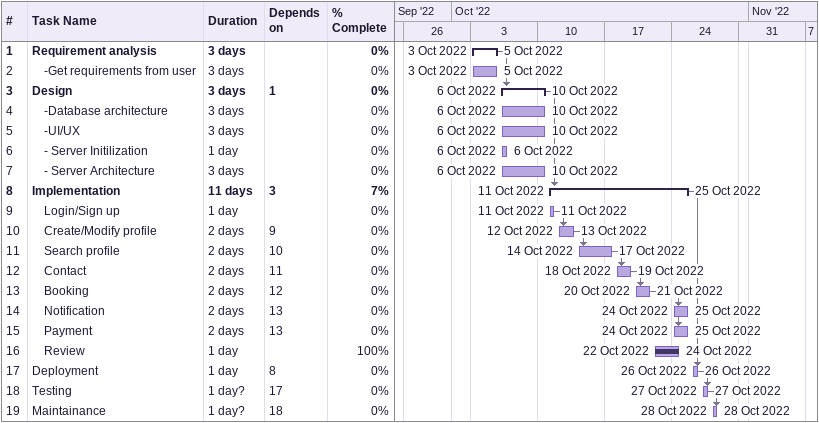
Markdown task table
| ID | Level | Task | Duration | Start | Finish | Predecessors | % complete |
|---|---|---|---|---|---|---|---|
| 1 | 1 | **Requirement analysis** | 3d | 2022-10-03 | 2022-10-05 |  | 0 |
| 2 | 2 | -Get requirements from user | 3d | 2022-10-03 | 2022-10-05 |  | 0 |
| 3 | 1 | **Design** | 3d | 2022-10-06 | 2022-10-10 | 1 | 0 |
| 4 | 2 | -Database architecture | 3d | 2022-10-06 | 2022-10-10 |  | 0 |
| 5 | 2 | -UI/UX | 3d | 2022-10-06 | 2022-10-10 |  | 0 |
| 6 | 2 | - Server Initilization | 1d | 2022-10-06 | 2022-10-06 |  | 0 |
| 7 | 2 | - Server Architecture | 3d | 2022-10-06 | 2022-10-10 |  | 0 |
| 8 | 1 | **Implementation** | 11d | 2022-10-11 | 2022-10-25 | 3 | 7 |
| 9 | 2 | Login/Sign up | 1d | 2022-10-11 | 2022-10-11 |  | 0 |
| 10 | 2 | Create/Modify profile | 2d | 2022-10-12 | 2022-10-13 | 9 | 0 |
| 11 | 2 | Search profile | 2d | 2022-10-14 | 2022-10-17 | 10 | 0 |
| 12 | 2 | Contact | 2d | 2022-10-18 | 2022-10-19 | 11 | 0 |
| 13 | 2 | Booking | 2d | 2022-10-20 | 2022-10-21 | 12 | 0 |
| 14 | 2 | Notification | 2d | 2022-10-24 | 2022-10-25 | 13 | 0 |
| 15 | 2 | Payment | 2d | 2022-10-24 | 2022-10-25 | 13 | 0 |
| 16 | 2 | Review | 1d | 2022-10-22 | 2022-10-24 |  | 100 |
| 17 | 1 | Deployment | 1d | 2022-10-26 | 2022-10-26 | 8 | 0 |
| 18 | 1 | Testing | 1d? | 2022-10-27 | 2022-10-27 | 17 | 0 |
| 19 | 1 | Maintainance | 1d? | 2022-10-28 | 2022-10-28 | 18 | 0 |
